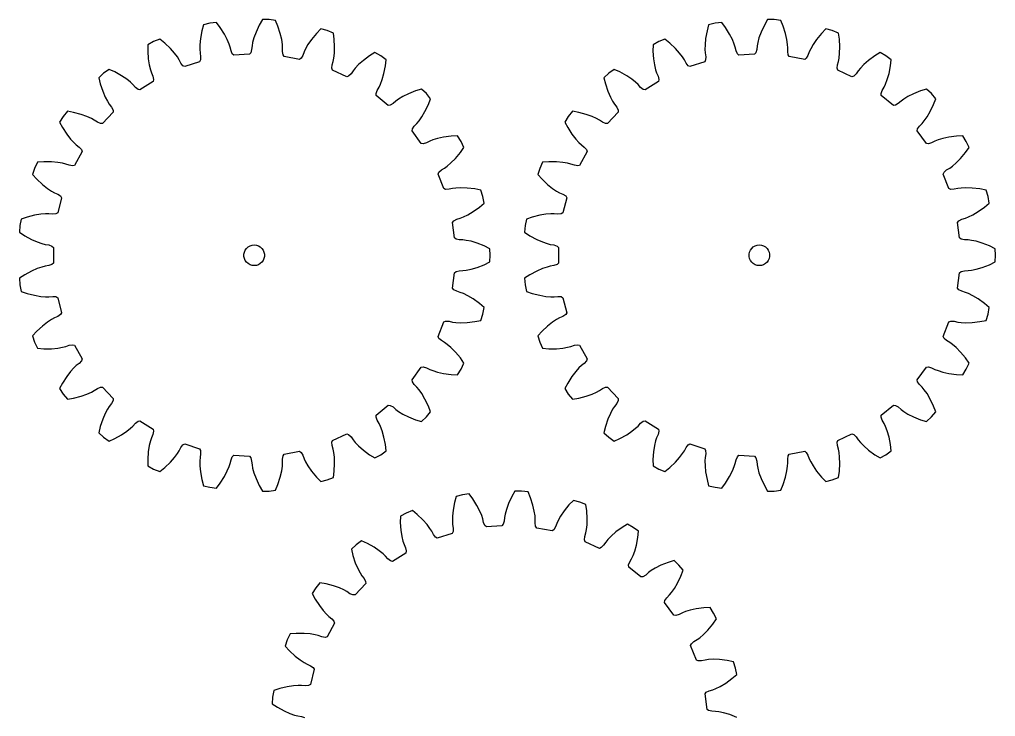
# Model space of a CAD drawing. Extents: x 0 to 142, y 0 to 206.
# Drawn here: x 0 to 142.1, y 104.4 to 205.9 of the extents above; entities that cross this region are included whole.
import ezdxf

# ---------------------------------------------------------------- set-up
doc = ezdxf.new("R2010")
doc.units = 0

msp = doc.modelspace()

# ---------------------------------------------------------------- linework, layer by layer
for p, q in [((26.79, 205.08), (26.55, 204.2)), ((27.73, 205.32), (26.79, 205.08)), ((28.68, 205.44), (27.73, 205.32)), ((29.23, 204.71), (28.68, 205.44)), ((29.83, 203.75), (29.23, 204.71)), ((34.91, 205.06), (34.43, 204.04)), ((35.36, 205.86), (34.91, 205.06)), ((36.33, 205.86), (35.36, 205.86)), ((37.28, 205.74), (36.33, 205.86)), ((37.63, 204.89), (37.28, 205.74)), ((37.97, 203.82), (37.63, 204.89)), ((100.33, 205.08), (100.09, 204.2)), ((101.27, 205.32), (100.33, 205.08)), ((102.23, 205.44), (101.27, 205.32)), ((102.78, 204.71), (102.23, 205.44)), ((103.37, 203.75), (102.78, 204.71)), ((108.45, 205.06), (107.98, 204.04)), ((108.9, 205.86), (108.45, 205.06)), ((109.87, 205.86), (108.9, 205.86)), ((110.83, 205.74), (109.87, 205.86)), ((111.18, 204.89), (110.83, 205.74)), ((111.52, 203.82), (111.18, 204.89)), ((26.55, 204.2), (26.34, 203.09)), ((30.25, 202.94), (29.83, 203.75)), ((34.43, 204.04), (34.12, 203.18)), ((38.18, 202.93), (37.97, 203.82)), ((43.22, 203.83), (42.51, 202.96)), ((43.86, 204.48), (43.22, 203.83)), ((44.79, 204.24), (43.86, 204.48)), ((45.69, 203.89), (44.79, 204.24)), ((45.82, 202.98), (45.69, 203.89)), ((100.09, 204.2), (99.89, 203.09)), ((103.79, 202.94), (103.37, 203.75)), ((107.98, 204.04), (107.66, 203.18)), ((111.72, 202.93), (111.52, 203.82)), ((116.76, 203.83), (116.05, 202.96)), ((117.4, 204.48), (116.76, 203.83)), ((118.33, 204.24), (117.4, 204.48)), ((119.23, 203.89), (118.33, 204.24)), ((119.36, 202.98), (119.23, 203.89)), ((18.68, 202.19), (18.67, 201.27)), ((19.53, 202.65), (18.68, 202.19)), ((20.43, 203.01), (19.53, 202.65)), ((21.14, 202.44), (20.43, 203.01)), ((21.96, 201.66), (21.14, 202.44)), ((26.25, 202.18), (26.24, 201.48)), ((26.34, 203.09), (26.25, 202.18)), ((30.52, 202.29), (30.25, 202.94)), ((30.67, 201.82), (30.52, 202.29)), ((30.79, 201.3), (30.67, 201.82)), ((33.85, 202.02), (33.79, 201.49)), ((33.93, 202.51), (33.85, 202.02)), ((34.12, 203.18), (33.93, 202.51)), ((38.28, 202.23), (38.18, 202.93)), ((38.31, 201.74), (38.28, 202.23)), ((41.99, 202.2), (41.64, 201.59)), ((42.51, 202.96), (41.99, 202.2)), ((45.88, 201.86), (45.82, 202.98)), ((45.86, 200.95), (45.88, 201.86)), ((92.23, 202.19), (92.21, 201.27)), ((93.07, 202.65), (92.23, 202.19)), ((93.97, 203.01), (93.07, 202.65)), ((94.69, 202.44), (93.97, 203.01)), ((95.5, 201.66), (94.69, 202.44)), ((99.8, 202.18), (99.79, 201.48)), ((99.89, 203.09), (99.8, 202.18)), ((104.06, 202.29), (103.79, 202.94)), ((104.21, 201.82), (104.06, 202.29)), ((104.33, 201.3), (104.21, 201.82)), ((107.39, 202.02), (107.34, 201.49)), ((107.48, 202.51), (107.39, 202.02)), ((107.66, 203.18), (107.48, 202.51)), ((111.82, 202.23), (111.72, 202.93)), ((111.85, 201.74), (111.82, 202.23)), ((115.53, 202.2), (115.19, 201.59)), ((116.05, 202.96), (115.53, 202.2)), ((119.43, 201.86), (119.36, 202.98)), ((119.4, 200.95), (119.43, 201.86)), ((18.67, 201.27), (18.75, 200.15)), ((22.56, 200.98), (21.96, 201.66)), ((22.99, 200.42), (22.56, 200.98)), ((23.25, 200), (22.99, 200.42)), ((26.24, 201.48), (26.28, 200.99)), ((26.28, 200.99), (26.36, 200.45)), ((26.36, 200.45), (26.35, 199.97)), ((30.97, 200.86), (30.79, 201.3)), ((31.2, 200.65), (30.97, 200.86)), ((33.47, 200.8), (31.2, 200.65)), ((33.66, 201.02), (33.47, 200.8)), ((33.79, 201.49), (33.66, 201.02)), ((38.29, 201.21), (38.31, 201.74)), ((38.36, 200.73), (38.29, 201.21)), ((38.53, 200.48), (38.36, 200.73)), ((40.76, 200.05), (38.53, 200.48)), ((41.25, 200.64), (41.01, 200.22)), ((41.43, 201.15), (41.25, 200.64)), ((41.64, 201.59), (41.43, 201.15)), ((45.78, 200.25), (45.86, 200.95)), ((50.96, 200.56), (50.06, 199.89)), ((51.74, 201.04), (50.96, 200.56)), ((52.59, 200.57), (51.74, 201.04)), ((53.37, 200.01), (52.59, 200.57)), ((92.21, 201.27), (92.29, 200.15)), ((96.11, 200.98), (95.5, 201.66)), ((96.53, 200.42), (96.11, 200.98)), ((96.79, 200), (96.53, 200.42)), ((99.79, 201.48), (99.82, 200.99)), ((99.82, 200.99), (99.9, 200.45)), ((99.9, 200.45), (99.89, 199.97)), ((104.52, 200.86), (104.33, 201.3)), ((104.74, 200.65), (104.52, 200.86)), ((107.01, 200.8), (104.74, 200.65)), ((107.21, 201.02), (107.01, 200.8)), ((107.34, 201.49), (107.21, 201.02)), ((111.84, 201.21), (111.85, 201.74)), ((111.91, 200.73), (111.84, 201.21)), ((112.07, 200.48), (111.91, 200.73)), ((114.31, 200.05), (112.07, 200.48)), ((114.79, 200.64), (114.55, 200.22)), ((114.98, 201.15), (114.79, 200.64)), ((115.19, 201.59), (114.98, 201.15)), ((119.32, 200.25), (119.4, 200.95)), ((124.51, 200.56), (123.6, 199.89)), ((125.29, 201.04), (124.51, 200.56)), ((126.13, 200.57), (125.29, 201.04)), ((126.91, 200.01), (126.13, 200.57)), ((18.75, 200.15), (18.89, 199.25)), ((18.89, 199.25), (19.05, 198.56)), ((23.49, 199.52), (23.25, 200)), ((23.79, 199.14), (23.49, 199.52)), ((24.05, 199), (23.79, 199.14)), ((26.22, 199.7), (24.05, 199)), ((26.35, 199.97), (26.22, 199.7)), ((41.01, 200.22), (40.76, 200.05)), ((45.49, 198.77), (45.54, 199.25)), ((45.54, 199.25), (45.68, 199.76)), ((45.68, 199.76), (45.78, 200.25)), ((49.37, 199.29), (48.88, 198.79)), ((50.06, 199.89), (49.37, 199.29)), ((53.05, 197.99), (53.27, 199.1)), ((53.27, 199.1), (53.37, 200.01)), ((92.29, 200.15), (92.43, 199.25)), ((92.43, 199.25), (92.59, 198.56)), ((97.04, 199.52), (96.79, 200)), ((97.33, 199.14), (97.04, 199.52)), ((97.59, 199), (97.33, 199.14)), ((99.76, 199.7), (97.59, 199)), ((99.89, 199.97), (99.76, 199.7)), ((114.55, 200.22), (114.31, 200.05)), ((119.03, 198.77), (119.08, 199.25)), ((119.08, 199.25), (119.23, 199.76)), ((119.23, 199.76), (119.32, 200.25)), ((122.91, 199.29), (122.42, 198.79)), ((123.6, 199.89), (122.91, 199.29)), ((126.6, 197.99), (126.81, 199.1)), ((126.81, 199.1), (126.91, 200.01)), ((12.25, 198.04), (11.55, 197.38)), ((13.04, 198.6), (12.25, 198.04)), ((13.87, 198.23), (13.04, 198.6)), ((14.85, 197.68), (13.87, 198.23)), ((15.61, 197.17), (14.85, 197.68)), ((19.05, 198.56), (19.2, 198.1)), ((19.2, 198.1), (19.41, 197.6)), ((19.41, 197.6), (19.52, 197.13)), ((45.58, 198.49), (45.49, 198.77)), ((47.64, 197.52), (45.58, 198.49)), ((47.92, 197.62), (47.64, 197.52)), ((48.26, 197.97), (47.92, 197.62)), ((48.57, 198.41), (48.26, 197.97)), ((48.88, 198.79), (48.57, 198.41)), ((52.8, 197.11), (53.05, 197.99)), ((85.8, 198.04), (85.09, 197.38)), ((86.58, 198.6), (85.8, 198.04)), ((87.41, 198.23), (86.58, 198.6)), ((88.4, 197.68), (87.41, 198.23)), ((89.15, 197.17), (88.4, 197.68)), ((92.59, 198.56), (92.75, 198.1)), ((92.75, 198.1), (92.96, 197.6)), ((92.96, 197.6), (93.07, 197.13)), ((119.13, 198.49), (119.03, 198.77)), ((121.19, 197.52), (119.13, 198.49)), ((121.47, 197.62), (121.19, 197.52)), ((121.81, 197.97), (121.47, 197.62)), ((122.11, 198.41), (121.81, 197.97)), ((122.42, 198.79), (122.11, 198.41)), ((126.34, 197.11), (126.6, 197.99)), ((11.55, 197.38), (11.76, 196.49)), ((11.76, 196.49), (12.12, 195.42)), ((16.16, 196.73), (15.61, 197.17)), ((16.51, 196.39), (16.16, 196.73)), ((16.87, 195.99), (16.51, 196.39)), ((19.46, 196.84), (17.54, 195.62)), ((19.52, 197.13), (19.46, 196.84)), ((52.34, 196.01), (52.55, 196.46)), ((52.55, 196.46), (52.8, 197.11)), ((85.09, 197.38), (85.31, 196.49)), ((85.31, 196.49), (85.66, 195.42)), ((89.7, 196.73), (89.15, 197.17)), ((90.06, 196.39), (89.7, 196.73)), ((90.42, 195.99), (90.06, 196.39)), ((93.01, 196.84), (91.09, 195.62)), ((93.07, 197.13), (93.01, 196.84)), ((125.88, 196.01), (126.1, 196.46)), ((126.1, 196.46), (126.34, 197.11)), ((12.12, 195.42), (12.48, 194.58)), ((17.25, 195.69), (16.87, 195.99)), ((17.54, 195.62), (17.25, 195.69)), ((51.9, 195.1), (52.07, 195.55)), ((51.92, 194.8), (51.9, 195.1)), ((53.68, 193.35), (51.92, 194.8)), ((52.07, 195.55), (52.34, 196.01)), ((56.61, 195.05), (55.79, 194.64)), ((57.65, 195.47), (56.61, 195.05)), ((58.52, 195.74), (57.65, 195.47)), ((59.23, 195.08), (58.52, 195.74)), ((59.84, 194.34), (59.23, 195.08)), ((85.66, 195.42), (86.02, 194.58)), ((90.8, 195.69), (90.42, 195.99)), ((91.09, 195.62), (90.8, 195.69)), ((125.45, 195.1), (125.61, 195.55)), ((125.47, 194.8), (125.45, 195.1)), ((127.22, 193.35), (125.47, 194.8)), ((125.61, 195.55), (125.88, 196.01)), ((130.15, 195.05), (129.33, 194.64)), ((131.19, 195.47), (130.15, 195.05)), ((132.07, 195.74), (131.19, 195.47)), ((132.77, 195.08), (132.07, 195.74)), ((133.39, 194.34), (132.77, 195.08)), ((12.48, 194.58), (12.81, 193.96)), ((12.81, 193.96), (13.07, 193.54)), ((13.07, 193.54), (13.4, 193.12)), ((53.98, 193.38), (53.68, 193.35)), ((54.39, 193.63), (53.98, 193.38)), ((54.79, 193.98), (54.39, 193.63)), ((55.19, 194.27), (54.79, 193.98)), ((55.79, 194.64), (55.19, 194.27)), ((59.03, 192.47), (59.52, 193.48)), ((59.52, 193.48), (59.84, 194.34)), ((86.02, 194.58), (86.35, 193.96)), ((86.35, 193.96), (86.62, 193.54)), ((86.62, 193.54), (86.94, 193.12)), ((127.52, 193.38), (127.22, 193.35)), ((127.93, 193.63), (127.52, 193.38)), ((128.34, 193.98), (127.93, 193.63)), ((128.73, 194.27), (128.34, 193.98)), ((129.33, 194.64), (128.73, 194.27)), ((132.58, 192.47), (133.06, 193.48)), ((133.06, 193.48), (133.39, 194.34)), ((6.97, 192.5), (6.36, 191.75)), ((7.87, 192.34), (6.97, 192.5)), ((8.96, 192.06), (7.87, 192.34)), ((9.82, 191.75), (8.96, 192.06)), ((13.64, 192.39), (12.08, 190.73)), ((13.4, 193.12), (13.62, 192.69)), ((13.62, 192.69), (13.64, 192.39)), ((58.57, 191.68), (59.03, 192.47)), ((80.51, 192.5), (79.9, 191.75)), ((81.42, 192.34), (80.51, 192.5)), ((82.5, 192.06), (81.42, 192.34)), ((83.37, 191.75), (82.5, 192.06)), ((87.18, 192.39), (85.62, 190.73)), ((86.94, 193.12), (87.16, 192.69)), ((87.16, 192.69), (87.18, 192.39)), ((132.12, 191.68), (132.58, 192.47)), ((6.36, 191.75), (5.84, 190.94)), ((5.84, 190.94), (6.27, 190.13)), ((10.46, 191.46), (9.82, 191.75)), ((10.89, 191.22), (10.46, 191.46)), ((11.34, 190.92), (10.89, 191.22)), ((11.78, 190.73), (11.34, 190.92)), ((12.08, 190.73), (11.78, 190.73)), ((57.48, 190.34), (57.85, 190.73)), ((57.85, 190.73), (58.17, 191.1)), ((58.17, 191.1), (58.57, 191.68)), ((79.9, 191.75), (79.38, 190.94)), ((79.38, 190.94), (79.81, 190.13)), ((84.01, 191.46), (83.37, 191.75)), ((84.44, 191.22), (84.01, 191.46)), ((84.88, 190.92), (84.44, 191.22)), ((85.32, 190.73), (84.88, 190.92)), ((85.62, 190.73), (85.32, 190.73)), ((131.02, 190.34), (131.4, 190.73)), ((131.4, 190.73), (131.71, 191.1)), ((131.71, 191.1), (132.12, 191.68)), ((6.27, 190.13), (6.87, 189.18)), ((6.87, 189.18), (7.43, 188.46)), ((57.15, 189.65), (57.2, 189.95)), ((58.49, 187.81), (57.15, 189.65)), ((57.2, 189.95), (57.48, 190.34)), ((79.81, 190.13), (80.42, 189.18)), ((80.42, 189.18), (80.98, 188.46)), ((130.69, 189.65), (130.75, 189.95)), ((132.03, 187.81), (130.69, 189.65)), ((130.75, 189.95), (131.02, 190.34)), ((7.43, 188.46), (7.9, 187.94)), ((7.9, 187.94), (8.26, 187.61)), ((8.26, 187.61), (8.69, 187.27)), ((58.78, 187.77), (58.49, 187.81)), ((59.25, 187.91), (58.78, 187.77)), ((59.73, 188.15), (59.25, 187.91)), ((60.18, 188.33), (59.73, 188.15)), ((60.85, 188.54), (60.18, 188.33)), ((61.75, 188.73), (60.85, 188.54)), ((62.86, 188.88), (61.75, 188.73)), ((63.77, 188.92), (62.86, 188.88)), ((64.29, 188.11), (63.77, 188.92)), ((64.7, 187.24), (64.29, 188.11)), ((80.98, 188.46), (81.45, 187.94)), ((81.45, 187.94), (81.81, 187.61)), ((81.81, 187.61), (82.23, 187.27)), ((132.33, 187.77), (132.03, 187.81)), ((132.79, 187.91), (132.33, 187.77)), ((133.27, 188.15), (132.79, 187.91)), ((133.73, 188.33), (133.27, 188.15)), ((134.4, 188.54), (133.73, 188.33)), ((135.29, 188.73), (134.4, 188.54)), ((136.41, 188.88), (135.29, 188.73)), ((137.32, 188.92), (136.41, 188.88)), ((137.84, 188.11), (137.32, 188.92)), ((138.25, 187.24), (137.84, 188.11)), ((9.1, 186.63), (8, 184.63)), ((8.69, 187.27), (9.01, 186.92)), ((9.01, 186.92), (9.1, 186.63)), ((63.46, 185.63), (64.18, 186.49)), ((64.18, 186.49), (64.7, 187.24)), ((82.64, 186.63), (81.54, 184.63)), ((82.23, 187.27), (82.55, 186.92)), ((82.55, 186.92), (82.64, 186.63)), ((137, 185.63), (137.72, 186.49)), ((137.72, 186.49), (138.25, 187.24)), ((2.61, 185.08), (2.2, 184.2)), ((3.53, 185.15), (2.61, 185.08)), ((4.65, 185.14), (3.53, 185.15)), ((5.56, 185.06), (4.65, 185.14)), ((6.25, 184.94), (5.56, 185.06)), ((6.73, 184.81), (6.25, 184.94)), ((7.24, 184.64), (6.73, 184.81)), ((62.28, 184.52), (62.81, 184.98)), ((62.81, 184.98), (63.46, 185.63)), ((76.16, 185.08), (75.75, 184.2)), ((77.07, 185.15), (76.16, 185.08)), ((78.2, 185.14), (77.07, 185.15)), ((79.11, 185.06), (78.2, 185.14)), ((79.8, 184.94), (79.11, 185.06)), ((80.27, 184.81), (79.8, 184.94)), ((80.78, 184.64), (80.27, 184.81)), ((135.82, 184.52), (136.36, 184.98)), ((136.36, 184.98), (137, 185.63)), ((2.2, 184.2), (1.91, 183.29)), ((7.71, 184.56), (7.24, 184.64)), ((8, 184.63), (7.71, 184.56)), ((60.93, 183.37), (61.05, 183.64)), ((61.77, 181.25), (60.93, 183.37)), ((61.05, 183.64), (61.42, 183.96)), ((61.42, 183.96), (61.88, 184.23)), ((61.88, 184.23), (62.28, 184.52)), ((75.75, 184.2), (75.45, 183.29)), ((81.26, 184.56), (80.78, 184.64)), ((81.54, 184.63), (81.26, 184.56)), ((134.47, 183.37), (134.6, 183.64)), ((135.31, 181.25), (134.47, 183.37)), ((134.6, 183.64), (134.96, 183.96)), ((134.96, 183.96), (135.42, 184.23)), ((135.42, 184.23), (135.82, 184.52)), ((1.91, 183.29), (2.52, 182.61)), ((2.52, 182.61), (3.35, 181.84)), ((75.45, 183.29), (76.07, 182.61)), ((76.07, 182.61), (76.89, 181.84)), ((3.35, 181.84), (4.07, 181.28)), ((4.07, 181.28), (4.65, 180.89)), ((4.65, 180.89), (5.08, 180.66)), ((5.08, 180.66), (5.58, 180.44)), ((62.04, 181.14), (61.77, 181.25)), ((62.53, 181.16), (62.04, 181.14)), ((63.05, 181.27), (62.53, 181.16)), ((63.54, 181.34), (63.05, 181.27)), ((64.24, 181.37), (63.54, 181.34)), ((65.15, 181.34), (64.24, 181.37)), ((66.27, 181.2), (65.15, 181.34)), ((67.17, 181.02), (66.27, 181.2)), ((67.46, 180.1), (67.17, 181.02)), ((76.89, 181.84), (77.61, 181.28)), ((77.61, 181.28), (78.2, 180.89)), ((78.2, 180.89), (78.63, 180.66)), ((78.63, 180.66), (79.12, 180.44)), ((135.59, 181.14), (135.31, 181.25)), ((136.07, 181.16), (135.59, 181.14)), ((136.6, 181.27), (136.07, 181.16)), ((137.08, 181.34), (136.6, 181.27)), ((137.78, 181.37), (137.08, 181.34)), ((138.7, 181.34), (137.78, 181.37)), ((139.82, 181.2), (138.7, 181.34)), ((140.71, 181.02), (139.82, 181.2)), ((141.01, 180.1), (140.71, 181.02)), ((6.13, 179.92), (5.57, 177.72)), ((5.58, 180.44), (5.98, 180.18)), ((5.98, 180.18), (6.13, 179.92)), ((66.95, 178.56), (67.65, 179.15)), ((67.65, 179.15), (67.46, 180.1)), ((79.68, 179.92), (79.11, 177.72)), ((79.12, 180.44), (79.52, 180.18)), ((79.52, 180.18), (79.68, 179.92)), ((140.49, 178.56), (141.19, 179.15)), ((141.19, 179.15), (141.01, 180.1)), ((5.57, 177.72), (5.31, 177.57)), ((65.25, 177.43), (66.04, 177.9)), ((66.04, 177.9), (66.95, 178.56)), ((79.11, 177.72), (78.85, 177.57)), ((138.8, 177.43), (139.58, 177.9)), ((139.58, 177.9), (140.49, 178.56)), ((0.24, 176.81), (0.06, 175.86)), ((1.11, 177.1), (0.24, 176.81)), ((2.2, 177.37), (1.11, 177.1)), ((3.1, 177.52), (2.2, 177.37)), ((3.8, 177.58), (3.1, 177.52)), ((4.29, 177.57), (3.8, 177.58)), ((4.83, 177.53), (4.29, 177.57)), ((5.31, 177.57), (4.83, 177.53)), ((63.03, 176.34), (63.22, 176.57)), ((63.31, 174.08), (63.03, 176.34)), ((63.22, 176.57), (63.65, 176.79)), ((63.65, 176.79), (64.16, 176.94)), ((64.16, 176.94), (64.62, 177.12)), ((64.62, 177.12), (65.25, 177.43)), ((73.79, 176.81), (73.61, 175.86)), ((74.65, 177.1), (73.79, 176.81)), ((75.74, 177.37), (74.65, 177.1)), ((76.64, 177.52), (75.74, 177.37)), ((77.35, 177.58), (76.64, 177.52)), ((77.84, 177.57), (77.35, 177.58)), ((78.37, 177.53), (77.84, 177.57)), ((78.85, 177.57), (78.37, 177.53)), ((136.57, 176.34), (136.76, 176.57)), ((136.86, 174.08), (136.57, 176.34)), ((136.76, 176.57), (137.19, 176.79)), ((137.19, 176.79), (137.71, 176.94)), ((137.71, 176.94), (138.16, 177.12)), ((138.16, 177.12), (138.8, 177.43)), ((0.06, 175.86), (0, 174.89)), ((0, 174.89), (0.76, 174.39)), ((73.61, 175.86), (73.54, 174.89)), ((73.54, 174.89), (74.31, 174.39)), ((0.76, 174.39), (1.75, 173.85)), ((1.75, 173.85), (2.59, 173.49)), ((2.59, 173.49), (3.26, 173.26)), ((63.55, 173.9), (63.31, 174.08)), ((64.02, 173.8), (63.55, 173.9)), ((64.56, 173.78), (64.02, 173.8)), ((65.05, 173.72), (64.56, 173.78)), ((65.74, 173.58), (65.05, 173.72)), ((66.61, 173.32), (65.74, 173.58)), ((74.31, 174.39), (75.3, 173.85)), ((75.3, 173.85), (76.14, 173.49)), ((76.14, 173.49), (76.8, 173.26)), ((137.1, 173.9), (136.86, 174.08)), ((137.57, 173.8), (137.1, 173.9)), ((138.11, 173.78), (137.57, 173.8)), ((138.59, 173.72), (138.11, 173.78)), ((139.28, 173.58), (138.59, 173.72)), ((140.16, 173.32), (139.28, 173.58)), ((3.26, 173.26), (3.73, 173.14)), ((3.73, 173.14), (4.26, 173.05)), ((4.26, 173.05), (4.72, 172.89)), ((4.72, 172.89), (4.93, 172.69)), ((4.93, 172.69), (4.93, 170.41)), ((32.68, 171.7), (32.74, 172.01)), ((32.74, 172.01), (32.87, 172.3)), ((32.87, 172.3), (33.05, 172.55)), ((33.05, 172.55), (33.29, 172.76)), ((33.29, 172.76), (33.56, 172.92)), ((33.56, 172.92), (33.86, 173.02)), ((33.86, 173.02), (34.17, 173.05)), ((34.17, 173.05), (34.48, 173.02)), ((34.48, 173.02), (34.78, 172.92)), ((34.78, 172.92), (35.05, 172.76)), ((35.05, 172.76), (35.28, 172.55)), ((35.28, 172.55), (35.47, 172.3)), ((35.47, 172.3), (35.59, 172.01)), ((35.59, 172.01), (35.66, 171.7)), ((67.66, 172.91), (66.61, 173.32)), ((68.48, 172.51), (67.66, 172.91)), ((68.54, 171.55), (68.48, 172.51)), ((76.8, 173.26), (77.28, 173.14)), ((77.28, 173.14), (77.81, 173.05)), ((77.81, 173.05), (78.26, 172.89)), ((78.26, 172.89), (78.48, 172.69)), ((78.48, 172.69), (78.48, 170.41)), ((106.22, 171.7), (106.28, 172.01)), ((106.28, 172.01), (106.41, 172.3)), ((106.41, 172.3), (106.6, 172.55)), ((106.6, 172.55), (106.83, 172.76)), ((106.83, 172.76), (107.1, 172.92)), ((107.1, 172.92), (107.4, 173.02)), ((107.4, 173.02), (107.71, 173.05)), ((107.71, 173.05), (108.02, 173.02)), ((108.02, 173.02), (108.32, 172.92)), ((108.32, 172.92), (108.59, 172.76)), ((108.59, 172.76), (108.83, 172.55)), ((108.83, 172.55), (109.01, 172.3)), ((109.01, 172.3), (109.14, 172.01)), ((109.14, 172.01), (109.2, 171.7)), ((141.21, 172.91), (140.16, 173.32)), ((142.03, 172.51), (141.21, 172.91)), ((142.09, 171.55), (142.03, 172.51)), ((32.68, 171.39), (32.68, 171.7)), ((32.74, 171.08), (32.68, 171.39)), ((32.87, 170.8), (32.74, 171.08)), ((33.05, 170.54), (32.87, 170.8)), ((33.29, 170.33), (33.05, 170.54)), ((35.28, 170.54), (35.05, 170.33)), ((35.47, 170.8), (35.28, 170.54)), ((35.59, 171.08), (35.47, 170.8)), ((35.66, 171.39), (35.59, 171.08)), ((35.66, 171.7), (35.66, 171.39)), ((67.66, 170.18), (68.48, 170.58)), ((68.48, 170.58), (68.54, 171.55)), ((106.22, 171.39), (106.22, 171.7)), ((106.28, 171.08), (106.22, 171.39)), ((106.41, 170.8), (106.28, 171.08)), ((106.6, 170.54), (106.41, 170.8)), ((106.83, 170.33), (106.6, 170.54)), ((108.83, 170.54), (108.59, 170.33)), ((109.01, 170.8), (108.83, 170.54)), ((109.14, 171.08), (109.01, 170.8)), ((109.2, 171.39), (109.14, 171.08)), ((109.2, 171.7), (109.2, 171.39)), ((141.21, 170.18), (142.03, 170.58)), ((142.03, 170.58), (142.09, 171.55)), ((1.75, 169.24), (0.76, 168.7)), ((2.59, 169.61), (1.75, 169.24)), ((3.26, 169.84), (2.59, 169.61)), ((3.73, 169.96), (3.26, 169.84)), ((4.26, 170.04), (3.73, 169.96)), ((4.72, 170.2), (4.26, 170.04)), ((4.93, 170.41), (4.72, 170.2)), ((33.56, 170.18), (33.29, 170.33)), ((33.86, 170.08), (33.56, 170.18)), ((34.17, 170.05), (33.86, 170.08)), ((34.48, 170.08), (34.17, 170.05)), ((34.78, 170.18), (34.48, 170.08)), ((35.05, 170.33), (34.78, 170.18)), ((63.31, 169.01), (63.55, 169.19)), ((63.55, 169.19), (64.02, 169.29)), ((64.02, 169.29), (64.56, 169.31)), ((64.56, 169.31), (65.05, 169.37)), ((65.05, 169.37), (65.74, 169.51)), ((65.74, 169.51), (66.61, 169.77)), ((66.61, 169.77), (67.66, 170.18)), ((75.3, 169.24), (74.31, 168.7)), ((76.14, 169.61), (75.3, 169.24)), ((76.8, 169.84), (76.14, 169.61)), ((77.28, 169.96), (76.8, 169.84)), ((77.81, 170.04), (77.28, 169.96)), ((78.26, 170.2), (77.81, 170.04)), ((78.48, 170.41), (78.26, 170.2)), ((107.1, 170.18), (106.83, 170.33)), ((107.4, 170.08), (107.1, 170.18)), ((107.71, 170.05), (107.4, 170.08)), ((108.02, 170.08), (107.71, 170.05)), ((108.32, 170.18), (108.02, 170.08)), ((108.59, 170.33), (108.32, 170.18)), ((136.86, 169.01), (137.1, 169.19)), ((137.1, 169.19), (137.57, 169.29)), ((137.57, 169.29), (138.11, 169.31)), ((138.11, 169.31), (138.59, 169.37)), ((138.59, 169.37), (139.28, 169.51)), ((139.28, 169.51), (140.16, 169.77)), ((140.16, 169.77), (141.21, 170.18)), ((0.76, 168.7), (0, 168.2)), ((0, 168.2), (0.06, 167.24)), ((63.03, 166.75), (63.31, 169.01)), ((74.31, 168.7), (73.54, 168.2)), ((73.54, 168.2), (73.61, 167.24)), ((136.57, 166.75), (136.86, 169.01)), ((0.06, 167.24), (0.24, 166.29)), ((0.24, 166.29), (1.11, 166)), ((63.22, 166.52), (63.03, 166.75)), ((63.65, 166.31), (63.22, 166.52)), ((64.16, 166.15), (63.65, 166.31)), ((73.61, 167.24), (73.79, 166.29)), ((73.79, 166.29), (74.65, 166)), ((136.76, 166.52), (136.57, 166.75)), ((137.19, 166.31), (136.76, 166.52)), ((137.71, 166.15), (137.19, 166.31)), ((1.11, 166), (2.2, 165.72)), ((2.2, 165.72), (3.1, 165.57)), ((3.1, 165.57), (3.8, 165.52)), ((3.8, 165.52), (4.29, 165.52)), ((4.29, 165.52), (4.83, 165.57)), ((4.83, 165.57), (5.31, 165.53)), ((5.31, 165.53), (5.57, 165.38)), ((5.57, 165.38), (6.13, 163.18)), ((64.62, 165.98), (64.16, 166.15)), ((65.25, 165.67), (64.62, 165.98)), ((66.04, 165.2), (65.25, 165.67)), ((66.95, 164.54), (66.04, 165.2)), ((74.65, 166), (75.74, 165.72)), ((75.74, 165.72), (76.64, 165.57)), ((76.64, 165.57), (77.35, 165.52)), ((77.35, 165.52), (77.84, 165.52)), ((77.84, 165.52), (78.37, 165.57)), ((78.37, 165.57), (78.85, 165.53)), ((78.85, 165.53), (79.11, 165.38)), ((79.11, 165.38), (79.68, 163.18)), ((138.16, 165.98), (137.71, 166.15)), ((138.8, 165.67), (138.16, 165.98)), ((139.58, 165.2), (138.8, 165.67)), ((140.49, 164.54), (139.58, 165.2)), ((67.65, 163.95), (66.95, 164.54)), ((67.46, 163), (67.65, 163.95)), ((141.19, 163.95), (140.49, 164.54)), ((141.01, 163), (141.19, 163.95)), ((4.65, 162.2), (4.07, 161.82)), ((5.08, 162.44), (4.65, 162.2)), ((5.58, 162.65), (5.08, 162.44)), ((5.98, 162.92), (5.58, 162.65)), ((6.13, 163.18), (5.98, 162.92)), ((66.27, 161.9), (67.17, 162.08)), ((67.17, 162.08), (67.46, 163)), ((78.2, 162.2), (77.61, 161.82)), ((78.63, 162.44), (78.2, 162.2)), ((79.12, 162.65), (78.63, 162.44)), ((79.52, 162.92), (79.12, 162.65)), ((79.68, 163.18), (79.52, 162.92)), ((139.82, 161.9), (140.71, 162.08)), ((140.71, 162.08), (141.01, 163)), ((3.35, 161.25), (2.52, 160.49)), ((4.07, 161.82), (3.35, 161.25)), ((60.93, 159.73), (61.77, 161.84)), ((61.77, 161.84), (62.04, 161.96)), ((62.04, 161.96), (62.53, 161.94)), ((62.53, 161.94), (63.05, 161.83)), ((63.05, 161.83), (63.54, 161.76)), ((63.54, 161.76), (64.24, 161.73)), ((64.24, 161.73), (65.15, 161.76)), ((65.15, 161.76), (66.27, 161.9)), ((76.89, 161.25), (76.07, 160.49)), ((77.61, 161.82), (76.89, 161.25)), ((134.47, 159.73), (135.31, 161.84)), ((135.31, 161.84), (135.59, 161.96)), ((135.59, 161.96), (136.07, 161.94)), ((136.07, 161.94), (136.6, 161.83)), ((136.6, 161.83), (137.08, 161.76)), ((137.08, 161.76), (137.78, 161.73)), ((137.78, 161.73), (138.7, 161.76)), ((138.7, 161.76), (139.82, 161.9)), ((2.52, 160.49), (1.91, 159.81)), ((1.91, 159.81), (2.2, 158.89)), ((61.05, 159.46), (60.93, 159.73)), ((61.42, 159.14), (61.05, 159.46)), ((76.07, 160.49), (75.45, 159.81)), ((75.45, 159.81), (75.75, 158.89)), ((134.6, 159.46), (134.47, 159.73)), ((134.96, 159.14), (134.6, 159.46)), ((2.2, 158.89), (2.61, 158.02)), ((2.61, 158.02), (3.53, 157.95)), ((3.53, 157.95), (4.65, 157.95)), ((4.65, 157.95), (5.56, 158.04)), ((5.56, 158.04), (6.25, 158.16)), ((6.25, 158.16), (6.73, 158.28)), ((6.73, 158.28), (7.24, 158.46)), ((7.24, 158.46), (7.71, 158.54)), ((7.71, 158.54), (8, 158.46)), ((8, 158.46), (9.1, 156.47)), ((61.88, 158.86), (61.42, 159.14)), ((62.28, 158.58), (61.88, 158.86)), ((62.81, 158.12), (62.28, 158.58)), ((63.46, 157.47), (62.81, 158.12)), ((75.75, 158.89), (76.16, 158.02)), ((76.16, 158.02), (77.07, 157.95)), ((77.07, 157.95), (78.2, 157.95)), ((78.2, 157.95), (79.11, 158.04)), ((79.11, 158.04), (79.8, 158.16)), ((79.8, 158.16), (80.27, 158.28)), ((80.27, 158.28), (80.78, 158.46)), ((80.78, 158.46), (81.26, 158.54)), ((81.26, 158.54), (81.54, 158.46)), ((81.54, 158.46), (82.64, 156.47)), ((135.42, 158.86), (134.96, 159.14)), ((135.82, 158.58), (135.42, 158.86)), ((136.36, 158.12), (135.82, 158.58)), ((137, 157.47), (136.36, 158.12)), ((9.1, 156.47), (9.01, 156.18)), ((64.18, 156.61), (63.46, 157.47)), ((64.7, 155.86), (64.18, 156.61)), ((82.64, 156.47), (82.55, 156.18)), ((137.72, 156.61), (137, 157.47)), ((138.25, 155.86), (137.72, 156.61)), ((7.9, 155.16), (7.43, 154.64)), ((8.26, 155.49), (7.9, 155.16)), ((8.69, 155.82), (8.26, 155.49)), ((9.01, 156.18), (8.69, 155.82)), ((57.15, 153.44), (58.49, 155.29)), ((58.49, 155.29), (58.78, 155.33)), ((58.78, 155.33), (59.25, 155.19)), ((59.25, 155.19), (59.73, 154.95)), ((59.73, 154.95), (60.18, 154.76)), ((63.77, 154.17), (64.29, 154.99)), ((64.29, 154.99), (64.7, 155.86)), ((81.45, 155.16), (80.98, 154.64)), ((81.81, 155.49), (81.45, 155.16)), ((82.23, 155.82), (81.81, 155.49)), ((82.55, 156.18), (82.23, 155.82)), ((130.69, 153.44), (132.03, 155.29)), ((132.03, 155.29), (132.33, 155.33)), ((132.33, 155.33), (132.79, 155.19)), ((132.79, 155.19), (133.27, 154.95)), ((133.27, 154.95), (133.73, 154.76)), ((137.32, 154.17), (137.84, 154.99)), ((137.84, 154.99), (138.25, 155.86)), ((6.87, 153.91), (6.27, 152.96)), ((7.43, 154.64), (6.87, 153.91)), ((60.18, 154.76), (60.85, 154.56)), ((60.85, 154.56), (61.75, 154.36)), ((61.75, 154.36), (62.86, 154.21)), ((62.86, 154.21), (63.77, 154.17)), ((80.42, 153.91), (79.81, 152.96)), ((80.98, 154.64), (80.42, 153.91)), ((133.73, 154.76), (134.4, 154.56)), ((134.4, 154.56), (135.29, 154.36)), ((135.29, 154.36), (136.41, 154.21)), ((136.41, 154.21), (137.32, 154.17)), ((6.27, 152.96), (5.84, 152.16)), ((5.84, 152.16), (6.36, 151.34)), ((10.89, 151.87), (11.34, 152.17)), ((11.34, 152.17), (11.78, 152.37)), ((11.78, 152.37), (12.08, 152.37)), ((12.08, 152.37), (13.64, 150.71)), ((57.2, 153.15), (57.15, 153.44)), ((57.48, 152.75), (57.2, 153.15)), ((57.85, 152.37), (57.48, 152.75)), ((58.17, 151.99), (57.85, 152.37)), ((79.81, 152.96), (79.38, 152.16)), ((79.38, 152.16), (79.9, 151.34)), ((84.44, 151.87), (84.88, 152.17)), ((84.88, 152.17), (85.32, 152.37)), ((85.32, 152.37), (85.62, 152.37)), ((85.62, 152.37), (87.18, 150.71)), ((130.75, 153.15), (130.69, 153.44)), ((131.02, 152.75), (130.75, 153.15)), ((131.4, 152.37), (131.02, 152.75)), ((131.71, 151.99), (131.4, 152.37)), ((6.36, 151.34), (6.97, 150.6)), ((6.97, 150.6), (7.87, 150.76)), ((7.87, 150.76), (8.96, 151.04)), ((8.96, 151.04), (9.82, 151.35)), ((9.82, 151.35), (10.46, 151.64)), ((10.46, 151.64), (10.89, 151.87)), ((13.64, 150.71), (13.62, 150.41)), ((58.57, 151.42), (58.17, 151.99)), ((59.03, 150.63), (58.57, 151.42)), ((59.52, 149.61), (59.03, 150.63)), ((79.9, 151.34), (80.51, 150.6)), ((80.51, 150.6), (81.42, 150.76)), ((81.42, 150.76), (82.5, 151.04)), ((82.5, 151.04), (83.37, 151.35)), ((83.37, 151.35), (84.01, 151.64)), ((84.01, 151.64), (84.44, 151.87)), ((87.18, 150.71), (87.16, 150.41)), ((132.12, 151.42), (131.71, 151.99)), ((132.58, 150.63), (132.12, 151.42)), ((133.06, 149.61), (132.58, 150.63)), ((13.07, 149.55), (12.81, 149.14)), ((13.4, 149.98), (13.07, 149.55)), ((13.62, 150.41), (13.4, 149.98)), ((51.92, 148.3), (53.68, 149.75)), ((53.68, 149.75), (53.98, 149.71)), ((53.98, 149.71), (54.39, 149.47)), ((54.39, 149.47), (54.79, 149.11)), ((59.84, 148.76), (59.52, 149.61)), ((86.62, 149.55), (86.35, 149.14)), ((86.94, 149.98), (86.62, 149.55)), ((87.16, 150.41), (86.94, 149.98)), ((125.47, 148.3), (127.22, 149.75)), ((127.22, 149.75), (127.52, 149.71)), ((127.52, 149.71), (127.93, 149.47)), ((127.93, 149.47), (128.34, 149.11)), ((133.39, 148.76), (133.06, 149.61)), ((12.48, 148.52), (12.12, 147.68)), ((12.81, 149.14), (12.48, 148.52)), ((51.9, 148), (51.92, 148.3)), ((52.07, 147.55), (51.9, 148)), ((54.79, 149.11), (55.19, 148.82)), ((55.19, 148.82), (55.79, 148.45)), ((55.79, 148.45), (56.61, 148.04)), ((56.61, 148.04), (57.65, 147.62)), ((58.52, 147.35), (59.23, 148.02)), ((59.23, 148.02), (59.84, 148.76)), ((86.02, 148.52), (85.66, 147.68)), ((86.35, 149.14), (86.02, 148.52)), ((125.45, 148), (125.47, 148.3)), ((125.61, 147.55), (125.45, 148)), ((128.34, 149.11), (128.73, 148.82)), ((128.73, 148.82), (129.33, 148.45)), ((129.33, 148.45), (130.15, 148.04)), ((130.15, 148.04), (131.19, 147.62)), ((132.07, 147.35), (132.77, 148.02)), ((132.77, 148.02), (133.39, 148.76)), ((11.76, 146.61), (11.55, 145.72)), ((12.12, 147.68), (11.76, 146.61)), ((15.61, 145.93), (16.16, 146.37)), ((16.16, 146.37), (16.51, 146.7)), ((16.51, 146.7), (16.87, 147.11)), ((16.87, 147.11), (17.25, 147.4)), ((17.25, 147.4), (17.54, 147.47)), ((17.54, 147.47), (19.46, 146.25)), ((52.34, 147.08), (52.07, 147.55)), ((52.55, 146.64), (52.34, 147.08)), ((52.8, 145.98), (52.55, 146.64)), ((57.65, 147.62), (58.52, 147.35)), ((85.31, 146.61), (85.09, 145.72)), ((85.66, 147.68), (85.31, 146.61)), ((89.15, 145.93), (89.7, 146.37)), ((89.7, 146.37), (90.06, 146.7)), ((90.06, 146.7), (90.42, 147.11)), ((90.42, 147.11), (90.8, 147.4)), ((90.8, 147.4), (91.09, 147.47)), ((91.09, 147.47), (93.01, 146.25)), ((125.88, 147.08), (125.61, 147.55)), ((126.1, 146.64), (125.88, 147.08)), ((126.34, 145.98), (126.1, 146.64)), ((131.19, 147.62), (132.07, 147.35)), ((11.55, 145.72), (12.25, 145.06)), ((12.25, 145.06), (13.04, 144.49)), ((13.87, 144.87), (14.85, 145.42)), ((14.85, 145.42), (15.61, 145.93)), ((19.2, 145), (19.05, 144.53)), ((19.41, 145.49), (19.2, 145)), ((19.52, 145.96), (19.41, 145.49)), ((19.46, 146.25), (19.52, 145.96)), ((45.58, 144.61), (47.64, 145.58)), ((47.64, 145.58), (47.92, 145.47)), ((47.92, 145.47), (48.26, 145.13)), ((48.26, 145.13), (48.57, 144.69)), ((53.05, 145.1), (52.8, 145.98)), ((53.27, 144), (53.05, 145.1)), ((85.09, 145.72), (85.8, 145.06)), ((85.8, 145.06), (86.58, 144.49)), ((87.41, 144.87), (88.4, 145.42)), ((88.4, 145.42), (89.15, 145.93)), ((92.75, 145), (92.59, 144.53)), ((92.96, 145.49), (92.75, 145)), ((93.07, 145.96), (92.96, 145.49)), ((93.01, 146.25), (93.07, 145.96)), ((119.13, 144.61), (121.19, 145.58)), ((121.19, 145.58), (121.47, 145.47)), ((121.47, 145.47), (121.81, 145.13)), ((121.81, 145.13), (122.11, 144.69)), ((126.6, 145.1), (126.34, 145.98)), ((126.81, 144), (126.6, 145.1)), ((13.04, 144.49), (13.87, 144.87)), ((18.89, 143.85), (18.75, 142.94)), ((19.05, 144.53), (18.89, 143.85)), ((23.25, 143.1), (23.49, 143.57)), ((23.49, 143.57), (23.79, 143.95)), ((23.79, 143.95), (24.05, 144.1)), ((24.05, 144.1), (26.22, 143.39)), ((45.49, 144.33), (45.58, 144.61)), ((45.54, 143.85), (45.49, 144.33)), ((45.68, 143.33), (45.54, 143.85)), ((48.57, 144.69), (48.88, 144.31)), ((48.88, 144.31), (49.37, 143.8)), ((49.37, 143.8), (50.06, 143.2)), ((53.37, 143.09), (53.27, 144)), ((86.58, 144.49), (87.41, 144.87)), ((92.43, 143.85), (92.29, 142.94)), ((92.59, 144.53), (92.43, 143.85)), ((96.79, 143.1), (97.04, 143.57)), ((97.04, 143.57), (97.33, 143.95)), ((97.33, 143.95), (97.59, 144.1)), ((97.59, 144.1), (99.76, 143.39)), ((119.03, 144.33), (119.13, 144.61)), ((119.08, 143.85), (119.03, 144.33)), ((119.23, 143.33), (119.08, 143.85)), ((122.11, 144.69), (122.42, 144.31)), ((122.42, 144.31), (122.91, 143.8)), ((122.91, 143.8), (123.6, 143.2)), ((126.91, 143.09), (126.81, 144)), ((18.75, 142.94), (18.67, 141.82)), ((21.96, 141.43), (22.56, 142.12)), ((22.56, 142.12), (22.99, 142.68)), ((22.99, 142.68), (23.25, 143.1)), ((26.22, 143.39), (26.35, 143.12)), ((26.28, 142.11), (26.24, 141.62)), ((26.36, 142.64), (26.28, 142.11)), ((26.35, 143.12), (26.36, 142.64)), ((30.79, 141.8), (30.97, 142.24)), ((30.97, 142.24), (31.2, 142.44)), ((31.2, 142.44), (33.47, 142.3)), ((33.47, 142.3), (33.66, 142.07)), ((38.29, 141.89), (38.36, 142.37)), ((38.36, 142.37), (38.53, 142.62)), ((38.53, 142.62), (40.76, 143.04)), ((40.76, 143.04), (41.01, 142.87)), ((41.01, 142.87), (41.25, 142.46)), ((41.25, 142.46), (41.43, 141.95)), ((45.78, 142.85), (45.68, 143.33)), ((45.86, 142.15), (45.78, 142.85)), ((45.88, 141.24), (45.86, 142.15)), ((50.06, 143.2), (50.96, 142.53)), ((50.96, 142.53), (51.74, 142.06)), ((51.74, 142.06), (52.59, 142.52)), ((52.59, 142.52), (53.37, 143.09)), ((92.29, 142.94), (92.21, 141.82)), ((95.5, 141.43), (96.11, 142.12)), ((96.11, 142.12), (96.53, 142.68)), ((96.53, 142.68), (96.79, 143.1)), ((99.76, 143.39), (99.89, 143.12)), ((99.82, 142.11), (99.79, 141.62)), ((99.9, 142.64), (99.82, 142.11)), ((99.89, 143.12), (99.9, 142.64)), ((104.33, 141.8), (104.52, 142.24)), ((104.52, 142.24), (104.74, 142.44)), ((104.74, 142.44), (107.01, 142.3)), ((107.01, 142.3), (107.21, 142.07)), ((111.84, 141.89), (111.91, 142.37)), ((111.91, 142.37), (112.07, 142.62)), ((112.07, 142.62), (114.31, 143.04)), ((114.31, 143.04), (114.55, 142.87)), ((114.55, 142.87), (114.79, 142.46)), ((114.79, 142.46), (114.98, 141.95)), ((119.32, 142.85), (119.23, 143.33)), ((119.4, 142.15), (119.32, 142.85)), ((119.43, 141.24), (119.4, 142.15)), ((123.6, 143.2), (124.51, 142.53)), ((124.51, 142.53), (125.29, 142.06)), ((125.29, 142.06), (126.13, 142.52)), ((126.13, 142.52), (126.91, 143.09)), ((18.67, 141.82), (18.68, 140.91)), ((18.68, 140.91), (19.53, 140.44)), ((21.14, 140.66), (21.96, 141.43)), ((26.24, 141.62), (26.25, 140.92)), ((26.25, 140.92), (26.34, 140.01)), ((30.25, 140.16), (30.52, 140.81)), ((30.52, 140.81), (30.67, 141.27)), ((30.67, 141.27), (30.79, 141.8)), ((33.66, 142.07), (33.79, 141.61)), ((33.79, 141.61), (33.85, 141.07)), ((33.85, 141.07), (33.93, 140.59)), ((38.18, 140.17), (38.28, 140.86)), ((38.28, 140.86), (38.31, 141.35)), ((38.31, 141.35), (38.29, 141.89)), ((41.43, 141.95), (41.64, 141.51)), ((41.64, 141.51), (41.99, 140.89)), ((41.99, 140.89), (42.51, 140.14)), ((45.82, 140.11), (45.88, 141.24)), ((92.21, 141.82), (92.23, 140.91)), ((92.23, 140.91), (93.07, 140.44)), ((94.69, 140.66), (95.5, 141.43)), ((99.79, 141.62), (99.8, 140.92)), ((99.8, 140.92), (99.89, 140.01)), ((103.79, 140.16), (104.06, 140.81)), ((104.06, 140.81), (104.21, 141.27)), ((104.21, 141.27), (104.33, 141.8)), ((107.21, 142.07), (107.34, 141.61)), ((107.34, 141.61), (107.39, 141.07)), ((107.39, 141.07), (107.48, 140.59)), ((111.72, 140.17), (111.82, 140.86)), ((111.82, 140.86), (111.85, 141.35)), ((111.85, 141.35), (111.84, 141.89)), ((114.98, 141.95), (115.19, 141.51)), ((115.19, 141.51), (115.53, 140.89)), ((115.53, 140.89), (116.05, 140.14)), ((119.36, 140.11), (119.43, 141.24)), ((19.53, 140.44), (20.43, 140.09)), ((20.43, 140.09), (21.14, 140.66)), ((26.34, 140.01), (26.55, 138.9)), ((29.23, 138.39), (29.83, 139.34)), ((29.83, 139.34), (30.25, 140.16)), ((33.93, 140.59), (34.12, 139.91)), ((34.12, 139.91), (34.43, 139.05)), ((37.63, 138.2), (37.97, 139.28)), ((37.97, 139.28), (38.18, 140.17)), ((42.51, 140.14), (43.22, 139.27)), ((43.22, 139.27), (43.86, 138.61)), ((45.69, 139.21), (45.82, 140.11)), ((93.07, 140.44), (93.97, 140.09)), ((93.97, 140.09), (94.69, 140.66)), ((99.89, 140.01), (100.09, 138.9)), ((102.78, 138.39), (103.37, 139.34)), ((103.37, 139.34), (103.79, 140.16)), ((107.48, 140.59), (107.66, 139.91)), ((107.66, 139.91), (107.98, 139.05)), ((111.18, 138.2), (111.52, 139.28)), ((111.52, 139.28), (111.72, 140.17)), ((116.05, 140.14), (116.76, 139.27)), ((116.76, 139.27), (117.4, 138.61)), ((119.23, 139.21), (119.36, 140.11)), ((26.55, 138.9), (26.79, 138.02)), ((26.79, 138.02), (27.73, 137.78)), ((28.68, 137.66), (29.23, 138.39)), ((34.43, 139.05), (34.91, 138.03)), ((34.91, 138.03), (35.36, 137.24)), ((37.28, 137.36), (37.63, 138.2)), ((43.86, 138.61), (44.79, 138.85)), ((44.79, 138.85), (45.69, 139.21)), ((100.09, 138.9), (100.33, 138.02)), ((100.33, 138.02), (101.27, 137.78)), ((102.23, 137.66), (102.78, 138.39)), ((107.98, 139.05), (108.45, 138.03)), ((108.45, 138.03), (108.9, 137.24)), ((110.83, 137.36), (111.18, 138.2)), ((117.4, 138.61), (118.33, 138.85)), ((118.33, 138.85), (119.23, 139.21)), ((27.73, 137.78), (28.68, 137.66)), ((35.36, 137.24), (36.33, 137.24)), ((36.33, 137.24), (37.28, 137.36)), ((63.56, 136.46), (63.32, 135.58)), ((64.5, 136.7), (63.56, 136.46)), ((65.46, 136.82), (64.5, 136.7)), ((66, 136.09), (65.46, 136.82)), ((71.68, 136.44), (71.21, 135.42)), ((72.13, 137.24), (71.68, 136.44)), ((73.1, 137.24), (72.13, 137.24)), ((74.06, 137.12), (73.1, 137.24)), ((74.41, 136.27), (74.06, 137.12)), ((101.27, 137.78), (102.23, 137.66)), ((108.9, 137.24), (109.87, 137.24)), ((109.87, 137.24), (110.83, 137.36)), ((63.32, 135.58), (63.12, 134.47)), ((66.6, 135.13), (66, 136.09)), ((67.02, 134.32), (66.6, 135.13)), ((71.21, 135.42), (70.89, 134.56)), ((74.75, 135.2), (74.41, 136.27)), ((74.95, 134.31), (74.75, 135.2)), ((79.99, 135.21), (79.28, 134.34)), ((80.63, 135.86), (79.99, 135.21)), ((81.56, 135.62), (80.63, 135.86)), ((82.46, 135.27), (81.56, 135.62)), ((82.59, 134.36), (82.46, 135.27)), ((55.46, 133.57), (55.44, 132.66)), ((56.3, 134.03), (55.46, 133.57)), ((57.2, 134.39), (56.3, 134.03)), ((57.91, 133.82), (57.2, 134.39)), ((58.73, 133.04), (57.91, 133.82)), ((63.12, 134.47), (63.03, 133.56)), ((67.29, 133.67), (67.02, 134.32)), ((67.44, 133.2), (67.29, 133.67)), ((70.71, 133.89), (70.62, 133.4)), ((70.89, 134.56), (70.71, 133.89)), ((75.05, 133.61), (74.95, 134.31)), ((75.08, 133.12), (75.05, 133.61)), ((78.76, 133.58), (78.41, 132.97)), ((79.28, 134.34), (78.76, 133.58)), ((82.65, 133.24), (82.59, 134.36)), ((55.44, 132.66), (55.52, 131.53)), ((59.34, 132.36), (58.73, 133.04)), ((59.76, 131.8), (59.34, 132.36)), ((63.03, 133.56), (63.02, 132.86)), ((63.02, 132.86), (63.05, 132.37)), ((63.05, 132.37), (63.13, 131.84)), ((67.56, 132.68), (67.44, 133.2)), ((67.75, 132.24), (67.56, 132.68)), ((67.97, 132.03), (67.75, 132.24)), ((70.24, 132.18), (67.97, 132.03)), ((70.43, 132.41), (70.24, 132.18)), ((70.56, 132.87), (70.43, 132.41)), ((70.62, 133.4), (70.56, 132.87)), ((75.06, 132.59), (75.08, 133.12)), ((75.14, 132.11), (75.06, 132.59)), ((78.21, 132.53), (78.02, 132.02)), ((78.41, 132.97), (78.21, 132.53)), ((82.55, 131.63), (82.63, 132.33)), ((82.63, 132.33), (82.65, 133.24)), ((88.51, 132.42), (87.73, 131.94)), ((89.36, 131.95), (88.51, 132.42)), ((55.52, 131.53), (55.66, 130.63)), ((60.02, 131.38), (59.76, 131.8)), ((60.27, 130.9), (60.02, 131.38)), ((60.56, 130.52), (60.27, 130.9)), ((62.99, 131.08), (60.82, 130.38)), ((63.12, 131.35), (62.99, 131.08)), ((63.13, 131.84), (63.12, 131.35)), ((75.3, 131.86), (75.14, 132.11)), ((77.54, 131.43), (75.3, 131.86)), ((77.78, 131.61), (77.54, 131.43)), ((78.02, 132.02), (77.78, 131.61)), ((82.31, 130.63), (82.46, 131.15)), ((82.46, 131.15), (82.55, 131.63)), ((86.83, 131.28), (86.14, 130.67)), ((87.73, 131.94), (86.83, 131.28)), ((90.14, 131.39), (89.36, 131.95)), ((90.04, 130.48), (90.14, 131.39)), ((49.03, 129.42), (48.32, 128.76)), ((49.81, 129.98), (49.03, 129.42)), ((50.64, 129.61), (49.81, 129.98)), ((51.62, 129.06), (50.64, 129.61)), ((55.66, 130.63), (55.82, 129.95)), ((55.82, 129.95), (55.98, 129.48)), ((55.98, 129.48), (56.19, 128.98)), ((60.82, 130.38), (60.56, 130.52)), ((82.26, 130.15), (82.31, 130.63)), ((82.36, 129.87), (82.26, 130.15)), ((84.42, 128.9), (82.36, 129.87)), ((85.03, 129.35), (84.7, 129)), ((85.34, 129.79), (85.03, 129.35)), ((85.65, 130.17), (85.34, 129.79)), ((86.14, 130.67), (85.65, 130.17)), ((89.57, 128.5), (89.82, 129.37)), ((89.82, 129.37), (90.04, 130.48)), ((48.32, 128.76), (48.54, 127.87)), ((52.38, 128.55), (51.62, 129.06)), ((52.93, 128.11), (52.38, 128.55)), ((53.29, 127.77), (52.93, 128.11)), ((56.24, 128.22), (54.31, 127)), ((56.19, 128.98), (56.3, 128.52)), ((56.3, 128.52), (56.24, 128.22)), ((84.7, 129), (84.42, 128.9)), ((89.32, 127.84), (89.57, 128.5)), ((48.54, 127.87), (48.89, 126.8)), ((48.89, 126.8), (49.25, 125.96)), ((53.64, 127.37), (53.29, 127.77)), ((54.02, 127.07), (53.64, 127.37)), ((54.31, 127), (54.02, 127.07)), ((88.67, 126.48), (88.84, 126.93)), ((88.7, 126.18), (88.67, 126.48)), ((88.84, 126.93), (89.11, 127.39)), ((89.11, 127.39), (89.32, 127.84)), ((94.42, 126.85), (93.38, 126.43)), ((95.3, 127.12), (94.42, 126.85)), ((96, 126.46), (95.3, 127.12)), ((96.61, 125.72), (96, 126.46)), ((49.25, 125.96), (49.58, 125.34)), ((49.58, 125.34), (49.84, 124.92)), ((90.45, 124.73), (88.7, 126.18)), ((91.57, 125.36), (91.16, 125.01)), ((91.96, 125.66), (91.57, 125.36)), ((92.56, 126.02), (91.96, 125.66)), ((93.38, 126.43), (92.56, 126.02)), ((96.29, 124.86), (96.61, 125.72)), ((43.74, 123.88), (43.13, 123.14)), ((44.64, 123.72), (43.74, 123.88)), ((45.73, 123.44), (44.64, 123.72)), ((50.41, 123.77), (48.85, 122.11)), ((49.84, 124.92), (50.17, 124.5)), ((50.17, 124.5), (50.39, 124.07)), ((50.39, 124.07), (50.41, 123.77)), ((90.75, 124.76), (90.45, 124.73)), ((91.16, 125.01), (90.75, 124.76)), ((95.34, 123.06), (95.81, 123.85)), ((95.81, 123.85), (96.29, 124.86)), ((43.13, 123.14), (42.61, 122.32)), ((42.61, 122.32), (43.04, 121.51)), ((46.59, 123.13), (45.73, 123.44)), ((47.23, 122.84), (46.59, 123.13)), ((47.66, 122.6), (47.23, 122.84)), ((48.11, 122.3), (47.66, 122.6)), ((48.55, 122.11), (48.11, 122.3)), ((94.63, 122.11), (94.94, 122.48)), ((94.94, 122.48), (95.34, 123.06)), ((43.04, 121.51), (43.65, 120.57)), ((48.85, 122.11), (48.55, 122.11)), ((93.92, 121.03), (93.97, 121.33)), ((95.26, 119.19), (93.92, 121.03)), ((93.97, 121.33), (94.25, 121.72)), ((94.25, 121.72), (94.63, 122.11)), ((43.65, 120.57), (44.2, 119.84)), ((44.2, 119.84), (44.68, 119.32)), ((96.5, 119.53), (96.02, 119.29)), ((96.95, 119.71), (96.5, 119.53)), ((97.62, 119.92), (96.95, 119.71)), ((98.52, 120.11), (97.62, 119.92)), ((99.63, 120.26), (98.52, 120.11)), ((100.55, 120.31), (99.63, 120.26)), ((101.06, 119.49), (100.55, 120.31)), ((101.48, 118.62), (101.06, 119.49)), ((44.68, 119.32), (45.04, 118.99)), ((45.87, 118.01), (44.77, 116.02)), ((45.04, 118.99), (45.46, 118.66)), ((45.46, 118.66), (45.78, 118.3)), ((45.78, 118.3), (45.87, 118.01)), ((95.56, 119.15), (95.26, 119.19)), ((96.02, 119.29), (95.56, 119.15)), ((100.95, 117.87), (101.48, 118.62)), ((40.3, 116.53), (39.39, 116.46)), ((41.42, 116.52), (40.3, 116.53)), ((42.33, 116.44), (41.42, 116.52)), ((99.58, 116.36), (100.23, 117.01)), ((100.23, 117.01), (100.95, 117.87)), ((38.98, 115.58), (38.68, 114.67)), ((39.39, 116.46), (38.98, 115.58)), ((43.03, 116.32), (42.33, 116.44)), ((43.5, 116.2), (43.03, 116.32)), ((44.01, 116.02), (43.5, 116.2)), ((44.48, 115.94), (44.01, 116.02)), ((44.77, 116.02), (44.48, 115.94)), ((97.83, 115.02), (98.19, 115.34)), ((98.19, 115.34), (98.65, 115.61)), ((98.65, 115.61), (99.05, 115.9)), ((99.05, 115.9), (99.58, 116.36)), ((38.68, 114.67), (39.29, 113.99)), ((39.29, 113.99), (40.12, 113.22)), ((97.7, 114.75), (97.83, 115.02)), ((98.54, 112.63), (97.7, 114.75)), ((40.12, 113.22), (40.84, 112.66)), ((40.84, 112.66), (41.42, 112.27)), ((41.42, 112.27), (41.86, 112.04)), ((98.82, 112.52), (98.54, 112.63)), ((99.3, 112.54), (98.82, 112.52)), ((99.82, 112.65), (99.3, 112.54)), ((100.31, 112.72), (99.82, 112.65)), ((101.01, 112.75), (100.31, 112.72)), ((101.93, 112.72), (101.01, 112.75)), ((103.04, 112.58), (101.93, 112.72)), ((103.94, 112.4), (103.04, 112.58)), ((104.24, 111.48), (103.94, 112.4)), ((41.86, 112.04), (42.35, 111.82)), ((42.91, 111.3), (42.34, 109.1)), ((42.35, 111.82), (42.75, 111.56)), ((42.75, 111.56), (42.91, 111.3)), ((104.42, 110.53), (104.24, 111.48)), ((102.81, 109.28), (103.72, 109.94)), ((103.72, 109.94), (104.42, 110.53)), ((37.01, 108.19), (36.83, 107.24)), ((37.88, 108.48), (37.01, 108.19)), ((38.97, 108.76), (37.88, 108.48)), ((39.87, 108.9), (38.97, 108.76)), ((40.57, 108.96), (39.87, 108.9)), ((41.06, 108.96), (40.57, 108.96)), ((41.6, 108.91), (41.06, 108.96)), ((42.08, 108.95), (41.6, 108.91)), ((42.34, 109.1), (42.08, 108.95)), ((99.99, 107.95), (100.42, 108.17)), ((100.42, 108.17), (100.93, 108.32)), ((100.93, 108.32), (101.39, 108.5)), ((101.39, 108.5), (102.02, 108.81)), ((102.02, 108.81), (102.81, 109.28)), ((36.83, 107.24), (36.77, 106.27)), ((99.8, 107.72), (99.99, 107.95)), ((100.09, 105.46), (99.8, 107.72)), ((36.77, 106.27), (37.54, 105.77)), ((37.54, 105.77), (38.53, 105.24)), ((38.53, 105.24), (39.36, 104.87)), ((100.33, 105.29), (100.09, 105.46)), ((100.8, 105.18), (100.33, 105.29)), ((101.33, 105.16), (100.8, 105.18)), ((101.82, 105.1), (101.33, 105.16)), ((39.36, 104.87), (40.03, 104.64)), ((40.03, 104.64), (40.5, 104.52)), ((40.5, 104.52), (41.03, 104.43)), ((41.03, 104.43), (41.49, 104.27)), ((102.51, 104.96), (101.82, 105.1)), ((103.39, 104.7), (102.51, 104.96)), ((104.44, 104.29), (103.39, 104.7))]:
    msp.add_line(p, q)

doc.saveas('drawing.dxf')
